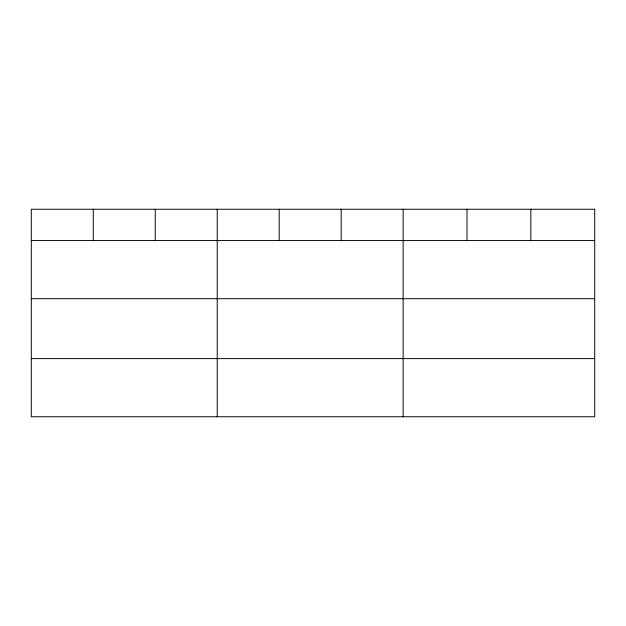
<?xml version="1.0" encoding="UTF-8"?>
<svg xmlns="http://www.w3.org/2000/svg" width="626" height="626" viewBox="0 0 626 626"><rect width="100%" height="100%" fill="white"/><g stroke="black" fill="none" stroke-linecap="round" stroke-linejoin="round"><path stroke-width="0.94" d="M31.3 240.564L594.7 240.564M31.3 298.704L594.7 298.704M31.3 358.612L594.7 358.612M530.848 209.248L530.848 240.564M466.996 209.248L466.996 240.564M403.144 209.248L403.144 416.752M341.17 209.248L341.17 240.564M279.196 209.248L279.196 240.564M217.222 209.248L217.222 416.752M155.248 209.248L155.248 240.564M93.274 209.248L93.274 240.564M594.7 209.248L31.3 209.248L31.3 416.752L594.7 416.752L594.7 209.248"/></g></svg>
